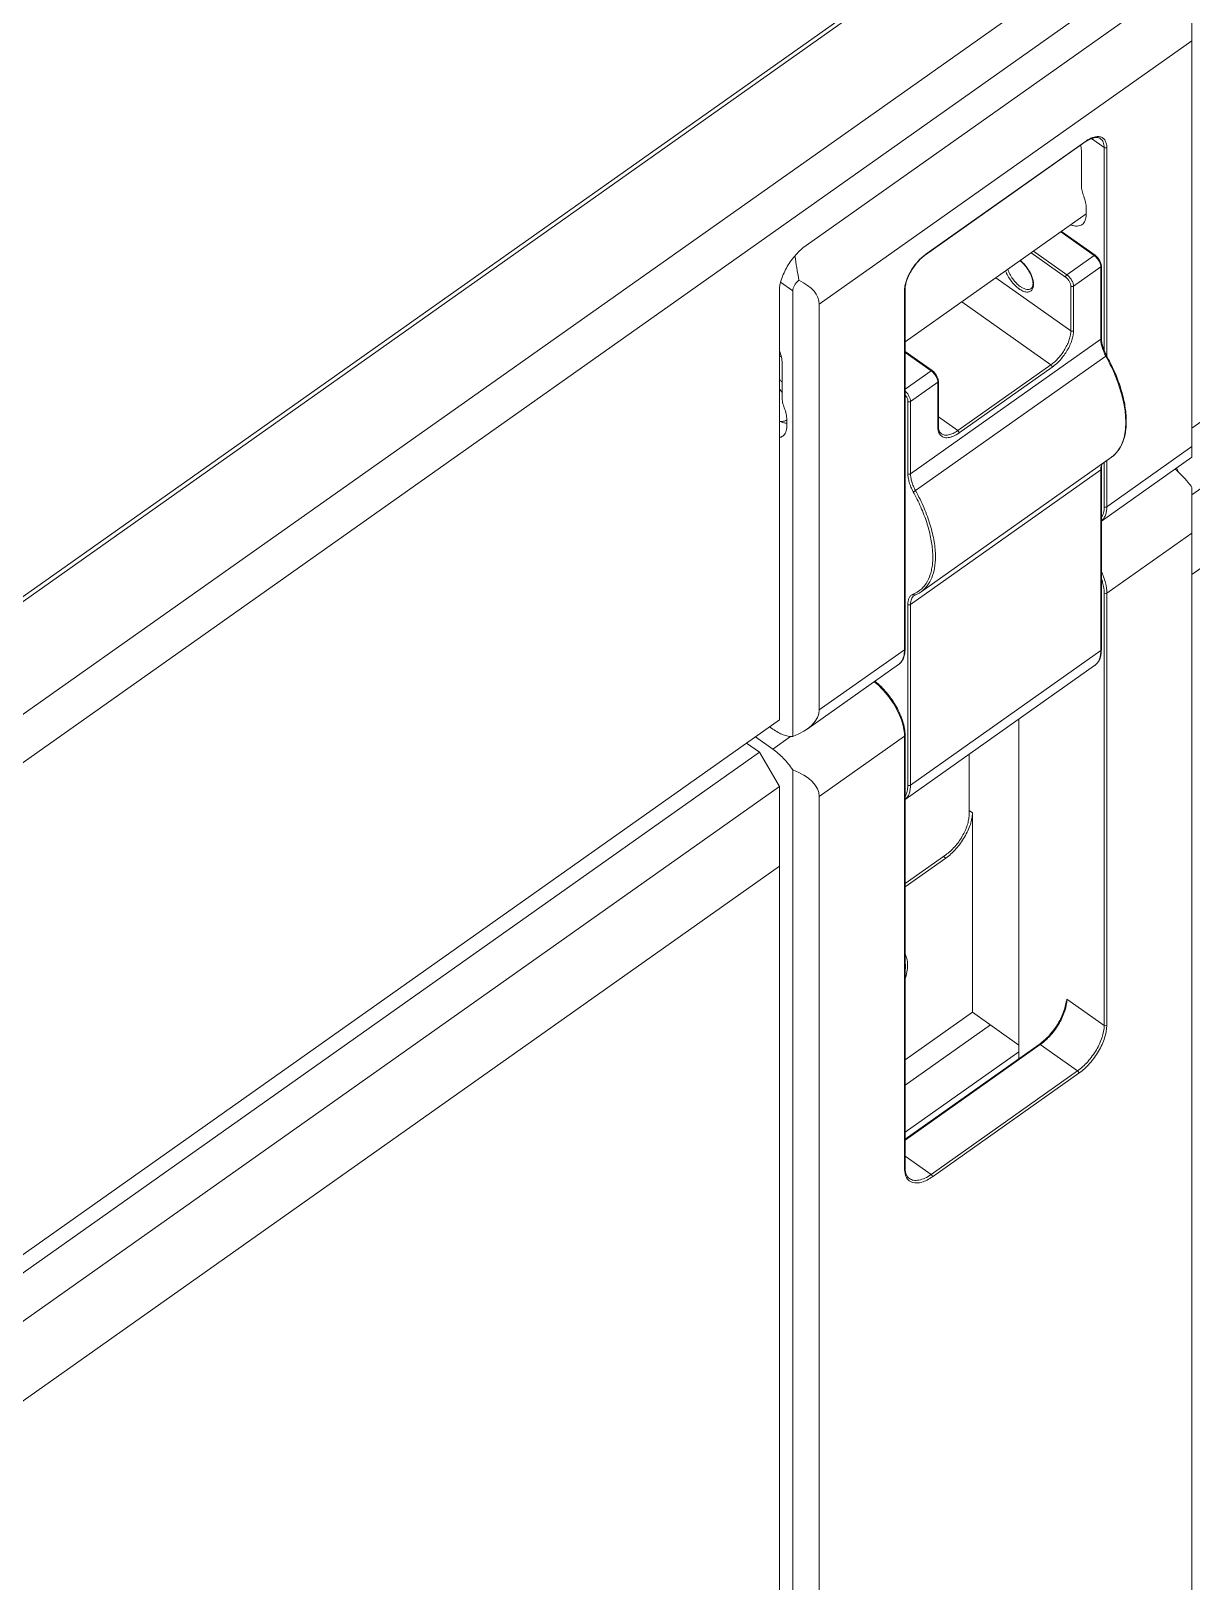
# Model space of a CAD drawing. Header units: millimetres. Extents: x 0 to 9253, y 0 to 2730.
# Drawn here: x 7598 to 7721.4, y 1121.5 to 1286.3 of the extents above; entities that cross this region are included whole.
import ezdxf

# ---------------------------------------------------------------- set-up
doc = ezdxf.new("R2010")
doc.units = ezdxf.units.MM
doc.layers.get('0').update_dxf_attribs({"lineweight": 13})

msp = doc.modelspace()

# ---------------------------------------------------------------- linework, layer by layer
at = {"color": 7, "linetype": 'Continuous'}
for p, q in [((8020.53, 1525.04), (7579.29, 1213.04)), ((7581.41, 1215.04), (8017.7, 1523.54)), ((8031.13, 1520.54), (7585.66, 1205.54)), ((7587.78, 1201.92), (8033.25, 1516.92)), ((7899.61, 1370.1), (7721.42, 1244.1)), ((7718.59, 1290.53), (7680.41, 1263.53)), ((7721.42, 1241.03), (7721.42, 1289.37)), ((7721.42, 1285.29), (7681.82, 1257.29)), ((7693.11, 1262.54), (7710.08, 1274.54)), ((7693.14, 1262.6), (7710.11, 1274.6)), ((7712.09, 1273.94), (7710.73, 1274.9)), ((7712.09, 1252.38), (7712.09, 1273.94)), ((7712.37, 1273.94), (7712.37, 1251.79)), ((7709.68, 1269.9), (7709.68, 1273.52)), ((7710.18, 1267.51), (7710.18, 1266.81)), ((7710.18, 1266.89), (7690.93, 1253.28)), ((7711.03, 1262.47), (7707.47, 1264.98)), ((7707.54, 1265.03), (7711.14, 1262.49)), ((7707.98, 1260.17), (7704.33, 1262.76)), ((7704.57, 1262.93), (7708.13, 1260.42)), ((7708.13, 1260.42), (7711.03, 1262.47)), ((7711.73, 1261.26), (7708.83, 1259.21)), ((7711.72, 1261.38), (7711.7, 1261.5)), ((7711.73, 1261.26), (7711.72, 1261.38)), ((7711.73, 1253.57), (7711.73, 1261.26)), ((7711.79, 1261.36), (7711.79, 1253.67)), ((7678.99, 1258.7), (7677.71, 1259.62)), ((7700.58, 1260.11), (7708.55, 1254.47)), ((7708.55, 1254.47), (7708.55, 1259.21)), ((7708.83, 1259.21), (7708.83, 1254.47)), ((7677.58, 1213.1), (7677.58, 1258.7)), ((7678.99, 1211.33), (7678.99, 1258.7)), ((7690.87, 1220.56), (7690.87, 1258.74)), ((7690.93, 1258.84), (7690.93, 1220.66)), ((7706.43, 1250.85), (7696.96, 1257.54)), ((7681.82, 1257.29), (7681.82, 1214.16)), ((7691.51, 1239.27), (7711.73, 1253.57)), ((7677.75, 1251.8), (7677.58, 1251.68)), ((7677.86, 1247.4), (7677.86, 1251.02)), ((7693.82, 1250.24), (7690.93, 1252.28)), ((7693.7, 1250.22), (7690.93, 1252.17)), ((7712.27, 1251.77), (7692.05, 1237.47)), ((7696.53, 1243.85), (7706.43, 1250.85)), ((7690.93, 1248.26), (7693.7, 1250.22)), ((7694.4, 1249.13), (7694.37, 1249.25)), ((7694.41, 1249.01), (7694.4, 1249.13)), ((7696.67, 1243.6), (7706.57, 1250.6)), ((7721.42, 1237.02), (7739.1, 1249.52)), ((7694.41, 1249.01), (7691.51, 1246.96)), ((7694.41, 1244.27), (7694.41, 1249.01)), ((7694.47, 1244.37), (7694.47, 1249.11)), ((7691.23, 1239.27), (7691.23, 1246.96)), ((7691.51, 1246.96), (7691.51, 1239.27)), ((7677.58, 1244.84), (7677.84, 1244.75)), ((7678.36, 1245.01), (7678.36, 1244.31)), ((7694.47, 1245.3), (7696.53, 1243.85)), ((7712.86, 1241.02), (7692.64, 1226.72)), ((7721.42, 1241.03), (7711.79, 1234.22)), ((7712.37, 1235.76), (7721.42, 1242.16)), ((7739.1, 1241.04), (7721.42, 1228.54)), ((7721.42, 1228.54), (7739.1, 1241.04)), ((7711.73, 1239.67), (7691.51, 1225.37)), ((7711.73, 1220.46), (7711.73, 1239.67)), ((7711.79, 1239.77), (7711.79, 1220.56)), ((7712.09, 1235.76), (7712.09, 1240.48)), ((7712.37, 1240.68), (7712.37, 1235.76)), ((7719.76, 1239.86), (7720.02, 1239.41)), ((7721.42, 1237.79), (7721.42, 874.75)), ((7721.42, 1232.96), (7712.37, 1226.56)), ((7712.09, 1180.6), (7712.09, 1226.56)), ((7712.37, 1226.56), (7712.37, 1180.6)), ((7691.23, 1206.16), (7691.23, 1225.37)), ((7691.51, 1225.37), (7691.51, 1206.16)), ((7681.82, 1214.16), (7690.87, 1220.56)), ((7691.51, 1206.16), (7711.73, 1220.46)), ((7690.22, 1218.97), (7680.52, 1212.12)), ((7711.08, 1218.87), (7690.93, 1204.62)), ((7677.58, 1213.1), (7587.78, 1149.6)), ((7703.03, 1177.08), (7703.03, 1213.18)), ((7675.03, 1211.3), (7676.87, 1210)), ((7676.87, 1212.12), (7676.54, 1212.36)), ((7676.87, 1210), (7678.77, 1211.34)), ((7690.87, 1211.36), (7681.82, 1204.96)), ((7690.87, 1165.4), (7690.87, 1211.36)), ((7690.93, 1165.5), (7690.93, 1211.46)), ((7585.66, 1146.15), (7675.46, 1209.65)), ((7675.46, 1209.65), (7674.08, 1210.62)), ((7677.58, 1206.02), (7675.46, 1209.65)), ((7697.73, 1202.98), (7697.73, 1209.43)), ((7678.99, 845.04), (7678.99, 1207.79)), ((7587.78, 1142.52), (7677.58, 1206.02)), ((7677.58, 1206.02), (7677.58, 1197.54)), ((7681.82, 847.87), (7681.82, 1204.96)), ((7697.73, 1203.48), (7698.09, 1203.23)), ((7698.09, 1203.23), (7698.09, 1182.02)), ((7690.93, 1195.7), (7695.26, 1198.75)), ((7695.26, 1198.4), (7690.93, 1195.34)), ((7695.26, 1198.4), (7695.01, 1198.58)), ((7677.58, 1197.54), (7587.78, 1134.04)), ((7587.78, 1134.04), (7677.58, 1197.54)), ((7677.58, 1197.54), (7677.58, 846.81)), ((7712.09, 1180.6), (7708.13, 1183.4)), ((7690.93, 1176.96), (7698.09, 1182.02)), ((7703.03, 1178.52), (7698.09, 1182.02)), ((7700, 1180.66), (7690.93, 1174.25)), ((7705.18, 1178.59), (7690.93, 1168.52)), ((7705.3, 1178.57), (7690.93, 1168.41)), ((7709.26, 1175.77), (7705.3, 1178.57)), ((7703.03, 1177.81), (7690.93, 1169.25)), ((7693.7, 1164.77), (7709.26, 1175.77)), ((7709.4, 1175.53), (7693.84, 1164.53)), ((7693.7, 1164.77), (7690.93, 1166.73))]:
    msp.add_line(p, q, dxfattribs=at)
for centre, radius, start, end in [((7695.56, 1259.18), 4.19, 125.2666, 126.0569), ((7710.22, 1261.34), 1.39, 51.5287, 54.6815), ((7710.14, 1261.23), 1.53, 49.1041, 51.528), ((7701.11, 1259.36), 3.3, 50.0348, 51.4887), ((7693.57, 1258.72), 2.7, 173.9516, 177.4906), ((7704.62, 1261.22), 2.5, 234.7268, 237.1111), ((7693.25, 1258.74), 2.38, 177.5459, 179.9694), ((7704.63, 1261.18), 2.75, 234.7268, 237.1111), ((7717.2, 1254.47), 5.62, 208.3335, 208.7004), ((7692.9, 1249.09), 1.39, 51.5287, 54.6815), ((7692.81, 1248.98), 1.53, 49.1041, 51.528), ((7673.46, 1244.85), 5.36, 34.6853, 39.7241), ((7695.34, 1243.96), 0.879, 216.2495, 219.8849), ((7711.15, 1243.44), 2.95, 305.2697, 312.1332), ((7711.11, 1243.49), 3.02, 312.1387, 316.4362), ((7711.05, 1243.54), 3.1, 316.4328, 319.191), ((7713.76, 1239.67), 2.02, 177.0616, 180.0123), ((7691.96, 1226.52), 0.15, 279.2979, 292.3843), ((7689.5, 1220), 1.26, 305.2726, 312.2107), ((7710.36, 1219.9), 1.26, 305.2726, 312.2107)]:
    msp.add_arc(centre, radius, start, end, dxfattribs=at)
for centre, major_axis, start_param, end_param in [((7683.24, 1258.7), (4.24, 0), 2.577266, 3.141593), ((7674.75, 1257.29), (7.07, 0), 0, 0.805112), ((7674.75, 1214.16), (7.07, 0), 5.35589, 6.283185), ((7674.75, 1204.96), (7.07, 0), 0, 0.927295)]:
    msp.add_ellipse(centre, major_axis=major_axis, ratio=0.5, start_param=start_param, end_param=end_param, dxfattribs=at)
for points, knots in [([(7709.68, 1273.52), (7709.68, 1273.57), (7709.67, 1273.8), (7709.64, 1274.03), (7709.6, 1274.2)], [0, 0, 0, 0, 0.234093, 1, 1, 1, 1]), ([(7711.7, 1274.89), (7711.66, 1274.92), (7711.57, 1274.97), (7711.41, 1275.01), (7711.23, 1275.02), (7711.03, 1274.99), (7710.81, 1274.93), (7710.48, 1274.8), (7710.24, 1274.65), (7710.08, 1274.54)], [0, 0, 0, 0, 0.083513, 0.174073, 0.276006, 0.391772, 0.522583, 0.668318, 1, 1, 1, 1]), ([(7710.08, 1274.54), (7710.09, 1274.55), (7710.1, 1274.57), (7710.11, 1274.59), (7710.11, 1274.6)], [0, 0, 0, 0, 0.450698, 1, 1, 1, 1]), ([(7711.52, 1275.11), (7711.3, 1275.13), (7710.93, 1275.05), (7710.47, 1274.84), (7710.23, 1274.69), (7710.11, 1274.6)], [0, 0, 0, 0, 0.441118, 0.706586, 1, 1, 1, 1]), ([(7712.37, 1273.94), (7712.37, 1274.1), (7712.34, 1274.39), (7712.2, 1274.71), (7712.03, 1274.9), (7711.88, 1275.01), (7711.71, 1275.08), (7711.58, 1275.1), (7711.52, 1275.11)], [0, 0, 0, 0, 0.291579, 0.539499, 0.653583, 0.765642, 0.879832, 1, 1, 1, 1]), ([(7712.09, 1273.94), (7712.09, 1274.04), (7712.07, 1274.24), (7712, 1274.51), (7711.88, 1274.73), (7711.76, 1274.85), (7711.7, 1274.89)], [0, 0, 0, 0, 0.289751, 0.548335, 0.78139, 1, 1, 1, 1]), ([(7709.92, 1268.76), (7709.85, 1268.96), (7709.73, 1269.33), (7709.68, 1269.72), (7709.68, 1269.9)], [0, 0, 0, 0, 0.532601, 1, 1, 1, 1]), ([(7710.18, 1267.51), (7710.18, 1267.71), (7710.12, 1268.14), (7710, 1268.55), (7709.92, 1268.76)], [0, 0, 0, 0, 0.467399, 1, 1, 1, 1]), ([(7708.54, 1265.74), (7708.66, 1265.69), (7708.88, 1265.62), (7709.21, 1265.58), (7709.5, 1265.63), (7709.68, 1265.71), (7709.75, 1265.76)], [0, 0, 0, 0, 0.292785, 0.552148, 0.784024, 1, 1, 1, 1]), ([(7709.75, 1265.76), (7709.82, 1265.81), (7709.95, 1265.94), (7710.08, 1266.18), (7710.16, 1266.48), (7710.18, 1266.69), (7710.18, 1266.81)], [0, 0, 0, 0, 0.218604, 0.45166, 0.710261, 1, 1, 1, 1]), ([(7680.41, 1263.53), (7680.01, 1263.25), (7679.27, 1262.56), (7678.38, 1261.34), (7677.77, 1260.03), (7677.58, 1259.12), (7677.58, 1258.7)], [0, 0, 0, 0, 0.253701, 0.524646, 0.782308, 1, 1, 1, 1]), ([(7679.65, 1259.84), (7679.57, 1260.29), (7679.42, 1261.15), (7679.29, 1262.01), (7679.22, 1262.43)], [0, 0, 0, 0, 0.519634, 1, 1, 1, 1]), ([(7693.09, 1262.57), (7692.8, 1262.36), (7692.26, 1261.85), (7691.59, 1260.96), (7691.17, 1260.14), (7690.96, 1259.48), (7690.9, 1259.16), (7690.89, 1259.01)], [0, 0, 0, 0, 0.249891, 0.516214, 0.773803, 0.892016, 1, 1, 1, 1]), ([(7693.11, 1262.54), (7692.96, 1262.44), (7692.67, 1262.2), (7692.27, 1261.79), (7691.89, 1261.32), (7691.56, 1260.82), (7691.29, 1260.3), (7691.09, 1259.79), (7690.97, 1259.3), (7690.93, 1258.99), (7690.93, 1258.84)], [0, 0, 0, 0, 0.122736, 0.254131, 0.39023, 0.52692, 0.660022, 0.785544, 0.899863, 1, 1, 1, 1]), ([(7693.14, 1262.6), (7693.14, 1262.59), (7693.13, 1262.57), (7693.12, 1262.55), (7693.11, 1262.54)], [0, 0, 0, 0, 0.549302, 1, 1, 1, 1]), ([(7711.03, 1262.47), (7711.04, 1262.47), (7711.06, 1262.49), (7711.09, 1262.5), (7711.12, 1262.5), (7711.13, 1262.49), (7711.14, 1262.49)], [0, 0, 0, 0, 0.31177, 0.580002, 0.804315, 1, 1, 1, 1]), ([(7711.79, 1261.36), (7711.79, 1261.46), (7711.75, 1261.68), (7711.61, 1261.98), (7711.4, 1262.26), (7711.23, 1262.42), (7711.14, 1262.49)], [0, 0, 0, 0, 0.227808, 0.482521, 0.747686, 1, 1, 1, 1]), ([(7711.7, 1261.5), (7711.68, 1261.58), (7711.62, 1261.74), (7711.49, 1261.98), (7711.33, 1262.19), (7711.2, 1262.32), (7711.14, 1262.38)], [0, 0, 0, 0, 0.235921, 0.490549, 0.749978, 1, 1, 1, 1]), ([(7701.62, 1260.84), (7701.68, 1260.66), (7701.85, 1260.28), (7702.18, 1259.77), (7702.58, 1259.31), (7702.88, 1259.04), (7703.03, 1258.93)], [0, 0, 0, 0, 0.245794, 0.504718, 0.76117, 1, 1, 1, 1]), ([(7701.86, 1261.01), (7701.91, 1260.83), (7702.06, 1260.48), (7702.36, 1259.98), (7702.74, 1259.53), (7703.03, 1259.28), (7703.18, 1259.17)], [0, 0, 0, 0, 0.24265, 0.501612, 0.759707, 1, 1, 1, 1]), ([(7703.14, 1261.92), (7703.28, 1261.82), (7703.54, 1261.58), (7703.88, 1261.17), (7704.17, 1260.71), (7704.39, 1260.25), (7704.5, 1259.86), (7704.53, 1259.58), (7704.53, 1259.4), (7704.51, 1259.25), (7704.47, 1259.12), (7704.41, 1259.02), (7704.36, 1258.97), (7704.33, 1258.96)], [0, 0, 0, 0, 0.147197, 0.304343, 0.462585, 0.612915, 0.746878, 0.805497, 0.857481, 0.902313, 0.940211, 0.972046, 1, 1, 1, 1]), ([(7704.49, 1258.92), (7704.54, 1259.01), (7704.59, 1259.21), (7704.59, 1259.56), (7704.52, 1259.95), (7704.37, 1260.37), (7704.16, 1260.79), (7703.89, 1261.19), (7703.59, 1261.57), (7703.36, 1261.79), (7703.24, 1261.89)], [0, 0, 0, 0, 0.085689, 0.186847, 0.30386, 0.434382, 0.574391, 0.718909, 0.862508, 1, 1, 1, 1]), ([(7711.79, 1261.36), (7711.79, 1261.34), (7711.78, 1261.3), (7711.75, 1261.27), (7711.73, 1261.26)], [0, 0, 0, 0, 0.471076, 1, 1, 1, 1]), ([(7703.26, 1259.12), (7703.36, 1259.05), (7703.55, 1258.95), (7703.85, 1258.86), (7704.08, 1258.85), (7704.23, 1258.9), (7704.3, 1258.93), (7704.33, 1258.96)], [0, 0, 0, 0, 0.308741, 0.574428, 0.799581, 0.901573, 1, 1, 1, 1]), ([(7707.98, 1260.17), (7707.98, 1260.2), (7707.99, 1260.24), (7708.03, 1260.33), (7708.09, 1260.39), (7708.13, 1260.42)], [0, 0, 0, 0, 0.218266, 0.476673, 1, 1, 1, 1]), ([(7707.98, 1260.17), (7708.06, 1260.12), (7708.21, 1259.98), (7708.39, 1259.74), (7708.51, 1259.47), (7708.55, 1259.29), (7708.55, 1259.21)], [0, 0, 0, 0, 0.253701, 0.524646, 0.782308, 1, 1, 1, 1]), ([(7708.13, 1260.42), (7708.23, 1260.35), (7708.41, 1260.17), (7708.63, 1259.87), (7708.77, 1259.58), (7708.82, 1259.36), (7708.83, 1259.26), (7708.83, 1259.21)], [0, 0, 0, 0, 0.253534, 0.524315, 0.78182, 0.897195, 1, 1, 1, 1]), ([(7690.93, 1258.84), (7690.93, 1258.82), (7690.92, 1258.78), (7690.89, 1258.75), (7690.87, 1258.74)], [0, 0, 0, 0, 0.471076, 1, 1, 1, 1]), ([(7703.13, 1258.87), (7703.27, 1258.78), (7703.48, 1258.67), (7703.76, 1258.59), (7703.96, 1258.58), (7704.13, 1258.6), (7704.28, 1258.67), (7704.41, 1258.78), (7704.47, 1258.87), (7704.49, 1258.92)], [0, 0, 0, 0, 0.315956, 0.452334, 0.574748, 0.685729, 0.789611, 0.8923, 1, 1, 1, 1]), ([(7706.43, 1250.85), (7706.57, 1250.95), (7706.86, 1251.18), (7707.25, 1251.58), (7707.62, 1252.03), (7707.93, 1252.52), (7708.2, 1253.02), (7708.39, 1253.52), (7708.52, 1254.01), (7708.55, 1254.32), (7708.55, 1254.47)], [0, 0, 0, 0, 0.122837, 0.253629, 0.388777, 0.524463, 0.656785, 0.782079, 0.897247, 1, 1, 1, 1]), ([(7706.57, 1250.6), (7706.72, 1250.71), (7707.03, 1250.96), (7707.45, 1251.39), (7707.84, 1251.87), (7708.18, 1252.39), (7708.46, 1252.93), (7708.67, 1253.46), (7708.8, 1253.97), (7708.83, 1254.31), (7708.83, 1254.47)], [0, 0, 0, 0, 0.122836, 0.253628, 0.388775, 0.524459, 0.65678, 0.782074, 0.897244, 1, 1, 1, 1]), ([(7711.73, 1253.57), (7711.75, 1253.58), (7711.78, 1253.61), (7711.79, 1253.65), (7711.79, 1253.67)], [0, 0, 0, 0, 0.528924, 1, 1, 1, 1]), ([(7712.25, 1251.8), (7712.1, 1252.1), (7711.9, 1252.55), (7711.76, 1253.15), (7711.73, 1253.43), (7711.73, 1253.57)], [0, 0, 0, 0, 0.540191, 0.782291, 1, 1, 1, 1]), ([(7711.79, 1253.67), (7711.79, 1253.53), (7711.82, 1253.24), (7711.93, 1252.79), (7712.1, 1252.32), (7712.26, 1252.01), (7712.34, 1251.85)], [0, 0, 0, 0, 0.212898, 0.454268, 0.718792, 1, 1, 1, 1]), ([(7677.86, 1251.02), (7677.86, 1251.23), (7677.8, 1251.68), (7677.67, 1252.1), (7677.58, 1252.33)], [0, 0, 0, 0, 0.466546, 1, 1, 1, 1]), ([(7706.57, 1250.6), (7706.57, 1250.63), (7706.56, 1250.67), (7706.52, 1250.76), (7706.47, 1250.82), (7706.43, 1250.85)], [0, 0, 0, 0, 0.218266, 0.476673, 1, 1, 1, 1]), ([(7712.34, 1251.85), (7712.34, 1251.84), (7712.34, 1251.83), (7712.32, 1251.81), (7712.29, 1251.79), (7712.27, 1251.77)], [0, 0, 0, 0, 0.112041, 0.314654, 1, 1, 1, 1]), ([(7714.38, 1244.74), (7714.38, 1245.28), (7714.28, 1246.41), (7713.86, 1248.15), (7713.19, 1249.97), (7712.6, 1251.17), (7712.27, 1251.77)], [0, 0, 0, 0, 0.217285, 0.459238, 0.721969, 1, 1, 1, 1]), ([(7712.86, 1241.02), (7713, 1241.12), (7713.27, 1241.35), (7713.73, 1241.9), (7714.08, 1242.57), (7714.29, 1243.32), (7714.44, 1244.18), (7714.46, 1245.37), (7714.26, 1246.89), (7713.83, 1248.51), (7713.19, 1250.19), (7712.64, 1251.29), (7712.34, 1251.85)], [0, 0, 0, 0, 0.044321, 0.089373, 0.18429, 0.235511, 0.289704, 0.407769, 0.539231, 0.683191, 0.837682, 1, 1, 1, 1]), ([(7677.58, 1249.27), (7677.6, 1249.25), (7677.7, 1249.16), (7677.79, 1249.06), (7677.86, 1248.99)], [0, 0, 0, 0, 0.246907, 1, 1, 1, 1]), ([(7693.7, 1250.22), (7693.71, 1250.22), (7693.73, 1250.24), (7693.76, 1250.25), (7693.79, 1250.25), (7693.81, 1250.24), (7693.82, 1250.24)], [0, 0, 0, 0, 0.31177, 0.580002, 0.804315, 1, 1, 1, 1]), ([(7694.37, 1249.25), (7694.35, 1249.33), (7694.29, 1249.49), (7694.16, 1249.73), (7694, 1249.94), (7693.88, 1250.07), (7693.81, 1250.13)], [0, 0, 0, 0, 0.235921, 0.490549, 0.749978, 1, 1, 1, 1]), ([(7693.82, 1250.24), (7693.91, 1250.17), (7694.08, 1250.01), (7694.28, 1249.73), (7694.42, 1249.43), (7694.47, 1249.21), (7694.47, 1249.11)], [0, 0, 0, 0, 0.252325, 0.517493, 0.772203, 1, 1, 1, 1]), ([(7690.93, 1248.06), (7691.02, 1247.99), (7691.17, 1247.82), (7691.35, 1247.54), (7691.47, 1247.25), (7691.51, 1247.05), (7691.51, 1246.96)], [0, 0, 0, 0, 0.264098, 0.533841, 0.785661, 1, 1, 1, 1]), ([(7690.93, 1247.66), (7691.02, 1247.55), (7691.13, 1247.38), (7691.21, 1247.13), (7691.23, 1247.01), (7691.23, 1246.96)], [0, 0, 0, 0, 0.541502, 0.786901, 1, 1, 1, 1]), ([(7694.47, 1249.11), (7694.47, 1249.09), (7694.45, 1249.05), (7694.43, 1249.02), (7694.41, 1249.01)], [0, 0, 0, 0, 0.471076, 1, 1, 1, 1]), ([(7678.1, 1246.26), (7678.03, 1246.46), (7677.91, 1246.83), (7677.86, 1247.22), (7677.86, 1247.4)], [0, 0, 0, 0, 0.532601, 1, 1, 1, 1]), ([(7678.36, 1245.01), (7678.36, 1245.21), (7678.3, 1245.64), (7678.18, 1246.05), (7678.1, 1246.26)], [0, 0, 0, 0, 0.467399, 1, 1, 1, 1]), ([(7678.35, 1245), (7678.3, 1244.96), (7678.19, 1244.89), (7678.01, 1244.83), (7677.8, 1244.82), (7677.65, 1244.84), (7677.58, 1244.85)], [0, 0, 0, 0, 0.228405, 0.464461, 0.719142, 1, 1, 1, 1]), ([(7678.36, 1244.64), (7678.32, 1244.64), (7678.14, 1244.66), (7677.97, 1244.7), (7677.84, 1244.75)], [0, 0, 0, 0, 0.232666, 1, 1, 1, 1]), ([(7677.93, 1243.26), (7678, 1243.31), (7678.13, 1243.44), (7678.26, 1243.68), (7678.34, 1243.98), (7678.36, 1244.19), (7678.36, 1244.31)], [0, 0, 0, 0, 0.218604, 0.45166, 0.710261, 1, 1, 1, 1]), ([(7694.41, 1244.27), (7694.43, 1244.28), (7694.45, 1244.31), (7694.47, 1244.35), (7694.47, 1244.37)], [0, 0, 0, 0, 0.528924, 1, 1, 1, 1]), ([(7694.41, 1244.27), (7694.41, 1244.19), (7694.42, 1244.03), (7694.47, 1243.75), (7694.55, 1243.55), (7694.63, 1243.44)], [0, 0, 0, 0, 0.281667, 0.541104, 1, 1, 1, 1]), ([(7694.47, 1244.37), (7694.47, 1244.27), (7694.48, 1244.09), (7694.54, 1243.84), (7694.65, 1243.65), (7694.75, 1243.55), (7694.8, 1243.52)], [0, 0, 0, 0, 0.310206, 0.574654, 0.799987, 1, 1, 1, 1]), ([(7713.4, 1241.51), (7713.56, 1241.71), (7713.86, 1242.15), (7714.17, 1242.91), (7714.35, 1243.79), (7714.38, 1244.42), (7714.38, 1244.74)], [0, 0, 0, 0, 0.220192, 0.457152, 0.716155, 1, 1, 1, 1]), ([(7677.58, 1243.12), (7677.64, 1243.13), (7677.77, 1243.16), (7677.88, 1243.23), (7677.93, 1243.26)], [0, 0, 0, 0, 0.508958, 1, 1, 1, 1]), ([(7694.67, 1243.4), (7694.71, 1243.34), (7694.82, 1243.24), (7695.02, 1243.14), (7695.26, 1243.09), (7695.51, 1243.1), (7695.78, 1243.15), (7696.19, 1243.3), (7696.48, 1243.47), (7696.67, 1243.6)], [0, 0, 0, 0, 0.099156, 0.198472, 0.303131, 0.417256, 0.543402, 0.682771, 1, 1, 1, 1]), ([(7694.8, 1243.52), (7694.85, 1243.48), (7694.96, 1243.42), (7695.14, 1243.38), (7695.34, 1243.36), (7695.65, 1243.4), (7696.06, 1243.55), (7696.37, 1243.73), (7696.53, 1243.85)], [0, 0, 0, 0, 0.096353, 0.196653, 0.304221, 0.421374, 0.688435, 1, 1, 1, 1]), ([(7696.53, 1243.85), (7696.57, 1243.82), (7696.62, 1243.76), (7696.66, 1243.67), (7696.67, 1243.63), (7696.67, 1243.6)], [0, 0, 0, 0, 0.523327, 0.781734, 1, 1, 1, 1]), ([(7691.23, 1239.27), (7691.23, 1239.12), (7691.26, 1238.81), (7691.37, 1238.34), (7691.55, 1237.84), (7691.71, 1237.52), (7691.8, 1237.35)], [0, 0, 0, 0, 0.217279, 0.459237, 0.721976, 1, 1, 1, 1]), ([(7691.51, 1239.27), (7691.51, 1239.13), (7691.54, 1238.84), (7691.64, 1238.4), (7691.81, 1237.93), (7691.96, 1237.63), (7692.05, 1237.47)], [0, 0, 0, 0, 0.217279, 0.459237, 0.721976, 1, 1, 1, 1]), ([(7711.73, 1239.77), (7711.74, 1239.83), (7711.76, 1240.01), (7711.81, 1240.2), (7711.87, 1240.33)], [0, 0, 0, 0, 0.272898, 1, 1, 1, 1]), ([(7711.79, 1239.77), (7711.79, 1239.75), (7711.78, 1239.71), (7711.75, 1239.68), (7711.73, 1239.67)], [0, 0, 0, 0, 0.471076, 1, 1, 1, 1]), ([(7711.79, 1239.77), (7711.79, 1239.88), (7711.81, 1240.08), (7711.86, 1240.27), (7711.9, 1240.35)], [0, 0, 0, 0, 0.545049, 1, 1, 1, 1]), ([(7721.42, 1237.79), (7721.29, 1237.98), (7720.76, 1238.7), (7720.13, 1239.35), (7719.62, 1239.76)], [0, 0, 0, 0, 0.258198, 1, 1, 1, 1]), ([(7691.8, 1237.35), (7691.82, 1237.36), (7691.86, 1237.37), (7691.94, 1237.41), (7692.01, 1237.44), (7692.05, 1237.47)], [0, 0, 0, 0, 0.19347, 0.449933, 1, 1, 1, 1]), ([(7691.8, 1237.35), (7692.09, 1236.82), (7692.62, 1235.75), (7693.25, 1234.13), (7693.67, 1232.56), (7693.89, 1231.1), (7693.89, 1229.95), (7693.77, 1229.12), (7693.58, 1228.4), (7693.29, 1227.75), (7692.88, 1227.21), (7692.64, 1226.99), (7692.51, 1226.89)], [0, 0, 0, 0, 0.16321, 0.318657, 0.463634, 0.59606, 0.714771, 0.76903, 0.820058, 0.913586, 0.957353, 1, 1, 1, 1]), ([(7692.05, 1237.47), (7692.38, 1236.87), (7692.97, 1235.67), (7693.63, 1233.85), (7694.05, 1232.11), (7694.16, 1230.98), (7694.16, 1230.44)], [0, 0, 0, 0, 0.278031, 0.540762, 0.782715, 1, 1, 1, 1]), ([(7712.37, 1235.76), (7712.37, 1235.59), (7712.35, 1235.29), (7712.24, 1234.86), (7712.06, 1234.5), (7711.89, 1234.31), (7711.79, 1234.23)], [0, 0, 0, 0, 0.288301, 0.547199, 0.781392, 1, 1, 1, 1]), ([(7712.09, 1235.76), (7712.09, 1235.54), (7712.05, 1235.13), (7711.9, 1234.74), (7711.79, 1234.58)], [0, 0, 0, 0, 0.538178, 1, 1, 1, 1]), ([(7694.16, 1230.44), (7694.16, 1230.04), (7694.11, 1229.28), (7693.82, 1228.22), (7693.41, 1227.48), (7692.99, 1227.01), (7692.76, 1226.81), (7692.64, 1226.72)], [0, 0, 0, 0, 0.289672, 0.547951, 0.780891, 0.89138, 1, 1, 1, 1]), ([(7711.8, 1228.89), (7711.97, 1228.5), (7712.25, 1227.74), (7712.37, 1226.93), (7712.37, 1226.56)], [0, 0, 0, 0, 0.536744, 1, 1, 1, 1]), ([(7711.8, 1228.13), (7711.85, 1227.99), (7712, 1227.48), (7712.09, 1226.95), (7712.09, 1226.56)], [0, 0, 0, 0, 0.272038, 1, 1, 1, 1]), ([(7691.8, 1226.47), (7691.71, 1226.43), (7691.54, 1226.32), (7691.35, 1226.07), (7691.25, 1225.74), (7691.23, 1225.5), (7691.23, 1225.37)], [0, 0, 0, 0, 0.221497, 0.451077, 0.707048, 1, 1, 1, 1]), ([(7691.9, 1226.32), (7691.83, 1226.27), (7691.72, 1226.16), (7691.6, 1225.94), (7691.52, 1225.67), (7691.51, 1225.47), (7691.51, 1225.37)], [0, 0, 0, 0, 0.218662, 0.451708, 0.710185, 1, 1, 1, 1]), ([(7692.51, 1226.89), (7692.46, 1226.85), (7692.24, 1226.68), (7691.99, 1226.55), (7691.8, 1226.47)], [0, 0, 0, 0, 0.249221, 1, 1, 1, 1]), ([(7691.8, 1226.47), (7691.82, 1226.44), (7691.88, 1226.39), (7691.95, 1226.37), (7691.99, 1226.38)], [0, 0, 0, 0, 0.520826, 1, 1, 1, 1]), ([(7691.9, 1226.32), (7691.91, 1226.33), (7691.95, 1226.35), (7691.99, 1226.37), (7692.02, 1226.39)], [0, 0, 0, 0, 0.247277, 1, 1, 1, 1]), ([(7692.02, 1226.39), (7692.07, 1226.41), (7692.29, 1226.5), (7692.49, 1226.62), (7692.64, 1226.72)], [0, 0, 0, 0, 0.251926, 1, 1, 1, 1]), ([(7690.22, 1218.97), (7690.34, 1219.06), (7690.56, 1219.26), (7690.78, 1219.67), (7690.91, 1220.14), (7690.93, 1220.48), (7690.93, 1220.66)], [0, 0, 0, 0, 0.227141, 0.463828, 0.719666, 1, 1, 1, 1]), ([(7690.34, 1219.07), (7690.43, 1219.15), (7690.59, 1219.34), (7690.76, 1219.69), (7690.85, 1220.11), (7690.87, 1220.4), (7690.87, 1220.56)], [0, 0, 0, 0, 0.218835, 0.453817, 0.712875, 1, 1, 1, 1]), ([(7690.87, 1220.56), (7690.89, 1220.57), (7690.92, 1220.6), (7690.93, 1220.64), (7690.93, 1220.66)], [0, 0, 0, 0, 0.528924, 1, 1, 1, 1]), ([(7711.08, 1218.87), (7711.2, 1218.96), (7711.41, 1219.16), (7711.64, 1219.56), (7711.77, 1220.04), (7711.79, 1220.38), (7711.79, 1220.56)], [0, 0, 0, 0, 0.227141, 0.463828, 0.719666, 1, 1, 1, 1]), ([(7711.2, 1218.97), (7711.29, 1219.05), (7711.45, 1219.24), (7711.61, 1219.59), (7711.71, 1220), (7711.73, 1220.3), (7711.73, 1220.46)], [0, 0, 0, 0, 0.218835, 0.453817, 0.712875, 1, 1, 1, 1]), ([(7711.73, 1220.46), (7711.75, 1220.47), (7711.78, 1220.5), (7711.79, 1220.54), (7711.79, 1220.56)], [0, 0, 0, 0, 0.528924, 1, 1, 1, 1]), ([(7688.43, 1216.45), (7688.37, 1216.52), (7688.12, 1216.77), (7687.85, 1217), (7687.65, 1217.16)], [0, 0, 0, 0, 0.25651, 1, 1, 1, 1]), ([(7687.73, 1217.22), (7688.18, 1216.86), (7689.03, 1216.01), (7690.04, 1214.55), (7690.72, 1213.02), (7690.93, 1211.95), (7690.93, 1211.46)], [0, 0, 0, 0, 0.257929, 0.527247, 0.781783, 1, 1, 1, 1]), ([(7690.7, 1212.58), (7690.51, 1213.28), (7689.89, 1214.68), (7688.97, 1215.89), (7688.43, 1216.45)], [0, 0, 0, 0, 0.4849, 1, 1, 1, 1]), ([(7678.99, 1211.33), (7678.83, 1211.32), (7678.49, 1211.35), (7677.97, 1211.51), (7677.41, 1211.76), (7677.05, 1211.99), (7676.87, 1212.12)], [0, 0, 0, 0, 0.209389, 0.445498, 0.709605, 1, 1, 1, 1]), ([(7690.83, 1211.95), (7690.82, 1212), (7690.79, 1212.21), (7690.74, 1212.42), (7690.7, 1212.58)], [0, 0, 0, 0, 0.241837, 1, 1, 1, 1]), ([(7690.87, 1211.36), (7690.87, 1211.41), (7690.87, 1211.6), (7690.85, 1211.8), (7690.83, 1211.95)], [0, 0, 0, 0, 0.239802, 1, 1, 1, 1]), ([(7690.93, 1211.46), (7690.93, 1211.43), (7690.91, 1211.39), (7690.88, 1211.37), (7690.87, 1211.36)], [0, 0, 0, 0, 0.724037, 1, 1, 1, 1]), ([(7676.87, 1210), (7677.28, 1209.71), (7678.05, 1209.03), (7678.69, 1208.23), (7678.99, 1207.79)], [0, 0, 0, 0, 0.482137, 1, 1, 1, 1]), ([(7691.23, 1206.16), (7691.23, 1206.04), (7691.21, 1205.82), (7691.15, 1205.42), (7691.04, 1205.14), (7690.93, 1204.98)], [0, 0, 0, 0, 0.279599, 0.538583, 1, 1, 1, 1]), ([(7691.51, 1206.16), (7691.51, 1205.99), (7691.49, 1205.69), (7691.38, 1205.26), (7691.2, 1204.9), (7691.03, 1204.71), (7690.93, 1204.63)], [0, 0, 0, 0, 0.288276, 0.547179, 0.781389, 1, 1, 1, 1]), ([(7695.26, 1198.4), (7695.45, 1198.54), (7695.83, 1198.85), (7696.35, 1199.38), (7696.84, 1199.98), (7697.26, 1200.63), (7697.61, 1201.3), (7697.88, 1201.97), (7698.04, 1202.61), (7698.09, 1203.03), (7698.09, 1203.23)], [0, 0, 0, 0, 0.122839, 0.253633, 0.388779, 0.524463, 0.656782, 0.782076, 0.897245, 1, 1, 1, 1]), ([(7697.73, 1202.98), (7697.73, 1202.81), (7697.69, 1202.44), (7697.55, 1201.88), (7697.32, 1201.29), (7697.01, 1200.71), (7696.64, 1200.14), (7696.22, 1199.61), (7695.76, 1199.14), (7695.43, 1198.87), (7695.26, 1198.75)], [0, 0, 0, 0, 0.102765, 0.217914, 0.343217, 0.475537, 0.611221, 0.746379, 0.877149, 1, 1, 1, 1]), ([(7691.19, 1187.04), (7691.19, 1187.15), (7691.17, 1187.55), (7691.07, 1187.96), (7690.93, 1188.22)], [0, 0, 0, 0, 0.277393, 1, 1, 1, 1]), ([(7690.93, 1187.42), (7690.94, 1187.38), (7690.96, 1187.22), (7690.97, 1187.05), (7690.97, 1186.92)], [0, 0, 0, 0, 0.24078, 1, 1, 1, 1]), ([(7690.93, 1185.5), (7691.01, 1185.76), (7691.14, 1186.27), (7691.19, 1186.79), (7691.19, 1187.04)], [0, 0, 0, 0, 0.527431, 1, 1, 1, 1]), ([(7690.97, 1186.92), (7690.97, 1186.87), (7690.97, 1186.68), (7690.95, 1186.49), (7690.93, 1186.35)], [0, 0, 0, 0, 0.241002, 1, 1, 1, 1]), ([(7708.13, 1183.4), (7708.13, 1183.28), (7708.09, 1182.77), (7707.96, 1182.27), (7707.82, 1181.9)], [0, 0, 0, 0, 0.225119, 1, 1, 1, 1]), ([(7708.02, 1182.93), (7708.02, 1182.97), (7708.05, 1183.13), (7708.1, 1183.28), (7708.13, 1183.4)], [0, 0, 0, 0, 0.255602, 1, 1, 1, 1]), ([(7708.02, 1182.93), (7707.95, 1182.53), (7707.68, 1181.7), (7707.05, 1180.52), (7706.21, 1179.45), (7705.54, 1178.84), (7705.18, 1178.59)], [0, 0, 0, 0, 0.230617, 0.489922, 0.754465, 1, 1, 1, 1]), ([(7707.82, 1181.9), (7707.64, 1181.43), (7707.17, 1180.51), (7706.53, 1179.7), (7706.17, 1179.33)], [0, 0, 0, 0, 0.49323, 1, 1, 1, 1]), ([(7709.26, 1175.77), (7709.65, 1176.05), (7710.4, 1176.75), (7711.29, 1177.97), (7711.9, 1179.27), (7712.09, 1180.18), (7712.09, 1180.6)], [0, 0, 0, 0, 0.253695, 0.524646, 0.782314, 1, 1, 1, 1]), ([(7709.4, 1175.53), (7709.82, 1175.83), (7710.6, 1176.55), (7711.53, 1177.84), (7712.17, 1179.21), (7712.37, 1180.16), (7712.37, 1180.6)], [0, 0, 0, 0, 0.253701, 0.524646, 0.782308, 1, 1, 1, 1]), ([(7705.3, 1178.57), (7705.29, 1178.58), (7705.25, 1178.6), (7705.2, 1178.61), (7705.18, 1178.59)], [0, 0, 0, 0, 0.319577, 1, 1, 1, 1]), ([(7706.17, 1179.33), (7706.1, 1179.26), (7705.83, 1178.98), (7705.53, 1178.74), (7705.3, 1178.57)], [0, 0, 0, 0, 0.260186, 1, 1, 1, 1]), ([(7709.4, 1175.53), (7709.4, 1175.58), (7709.36, 1175.67), (7709.3, 1175.74), (7709.26, 1175.77)], [0, 0, 0, 0, 0.474671, 1, 1, 1, 1]), ([(7690.87, 1165.4), (7690.88, 1165.41), (7690.91, 1165.43), (7690.93, 1165.47), (7690.93, 1165.5)], [0, 0, 0, 0, 0.275963, 1, 1, 1, 1]), ([(7690.87, 1165.4), (7690.87, 1165.29), (7690.89, 1164.9), (7691.02, 1164.5), (7691.2, 1164.28)], [0, 0, 0, 0, 0.28432, 1, 1, 1, 1]), ([(7691.39, 1164.33), (7691.32, 1164.39), (7691.18, 1164.52), (7691.04, 1164.79), (7690.95, 1165.12), (7690.93, 1165.37), (7690.93, 1165.5)], [0, 0, 0, 0, 0.205198, 0.432748, 0.69551, 1, 1, 1, 1]), ([(7691.2, 1164.28), (7691.27, 1164.19), (7691.43, 1164.04), (7691.64, 1163.95), (7691.74, 1163.92)], [0, 0, 0, 0, 0.498386, 1, 1, 1, 1]), ([(7691.39, 1164.33), (7691.52, 1164.24), (7691.86, 1164.11), (7692.44, 1164.15), (7693.08, 1164.37), (7693.49, 1164.62), (7693.7, 1164.77)], [0, 0, 0, 0, 0.195807, 0.420075, 0.687922, 1, 1, 1, 1]), ([(7691.74, 1163.92), (7692.05, 1163.83), (7692.61, 1163.88), (7693.29, 1164.17), (7693.66, 1164.4), (7693.84, 1164.53)], [0, 0, 0, 0, 0.429731, 0.697915, 1, 1, 1, 1]), ([(7693.7, 1164.77), (7693.74, 1164.74), (7693.8, 1164.67), (7693.84, 1164.58), (7693.84, 1164.53)], [0, 0, 0, 0, 0.525329, 1, 1, 1, 1])]:
    msp.add_open_spline(points, degree=3, knots=knots, dxfattribs=at)
for points in [[(7712.37, 1273.94), (7712.33, 1273.91), (7712.23, 1273.89), (7712.13, 1273.91), (7712.09, 1273.94)], [(7708.83, 1259.21), (7708.79, 1259.18), (7708.69, 1259.15), (7708.59, 1259.18), (7708.55, 1259.21)], [(7708.55, 1254.47), (7708.59, 1254.44), (7708.69, 1254.41), (7708.79, 1254.44), (7708.83, 1254.47)], [(7691.51, 1246.96), (7691.47, 1246.93), (7691.37, 1246.9), (7691.27, 1246.93), (7691.23, 1246.96)], [(7691.23, 1239.27), (7691.27, 1239.24), (7691.37, 1239.21), (7691.47, 1239.24), (7691.51, 1239.27)], [(7712.09, 1235.76), (7712.13, 1235.73), (7712.23, 1235.7), (7712.33, 1235.73), (7712.37, 1235.76)], [(7712.37, 1226.56), (7712.29, 1226.51), (7712.16, 1226.51), (7712.09, 1226.56)], [(7691.51, 1225.37), (7691.47, 1225.34), (7691.37, 1225.32), (7691.27, 1225.34), (7691.23, 1225.37)], [(7691.23, 1206.16), (7691.27, 1206.13), (7691.37, 1206.1), (7691.47, 1206.13), (7691.51, 1206.16)], [(7712.09, 1180.6), (7712.16, 1180.55), (7712.29, 1180.55), (7712.37, 1180.6)]]:
    msp.add_open_spline(points, degree=3, dxfattribs=at)

doc.saveas('drawing.dxf')
